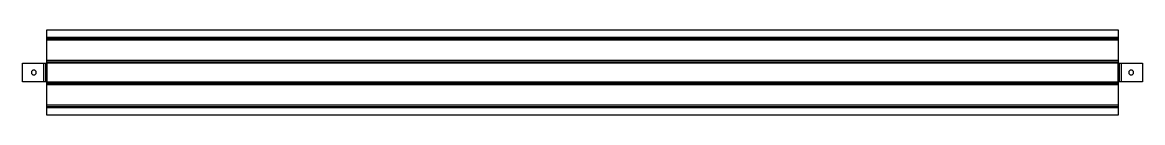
# Model space of a CAD drawing. Header units: millimetres. Extents: x -17 to 769, y 0 to 60.
import ezdxf

# ---------------------------------------------------------------- set-up
doc = ezdxf.new("R2010")
doc.units = ezdxf.units.MM

msp = doc.modelspace()

# ---------------------------------------------------------------- linework, layer by layer
at = {"layer": 'BEND'}
for p, q in [((0, 53.92), (752, 53.92)), ((-1.13, 36.52), (-1.13, 23.52)), ((0, 37.65), (752, 37.65)), ((753.13, 23.52), (753.13, 36.52)), ((0, 22.39), (752, 22.39)), ((0, 6.13), (752, 6.13))]:
    msp.add_line(p, q, dxfattribs=at)
at = {"layer": 'BEND_EXTENT'}
for p, q in [((0, 55.05), (752, 55.05)), ((752, 52.79), (0, 52.79)), ((-2.26, 23.52), (-2.26, 36.52)), ((0, 38.79), (752, 38.79)), ((754.26, 36.52), (754.26, 23.52)), ((752, 21.26), (0, 21.26)), ((0, 7.26), (752, 7.26)), ((752, 5), (0, 5))]:
    msp.add_line(p, q, dxfattribs=at)
msp.add_lwpolyline([(0, 36.52), (0, 23.52), (752, 23.52), (752, 36.52)], close=True, dxfattribs=at)
at = {"layer": 'INTERIOR_PROFILES', "extrusion": (0, 0, -1)}
for centre in [(9.26, 30.02), (-761.26, 30.02)]:
    msp.add_circle(centre, 1.7, dxfattribs=at)
at = {"layer": 'OUTER_PROFILES'}
msp.add_lwpolyline([(-17.26, 36.52), (0, 36.52), (0, 38.79), (0, 52.79), (0, 60.05), (752, 60.05), (752, 52.79), (752, 38.79), (752, 36.52), (769.26, 36.52), (769.26, 23.52), (752, 23.52), (752, 21.26), (752, 7.26), (752, 0), (0, 0), (0, 7.26), (0, 21.26), (0, 23.52), (-17.26, 23.52)], close=True, dxfattribs=at)

doc.saveas('drawing.dxf')
